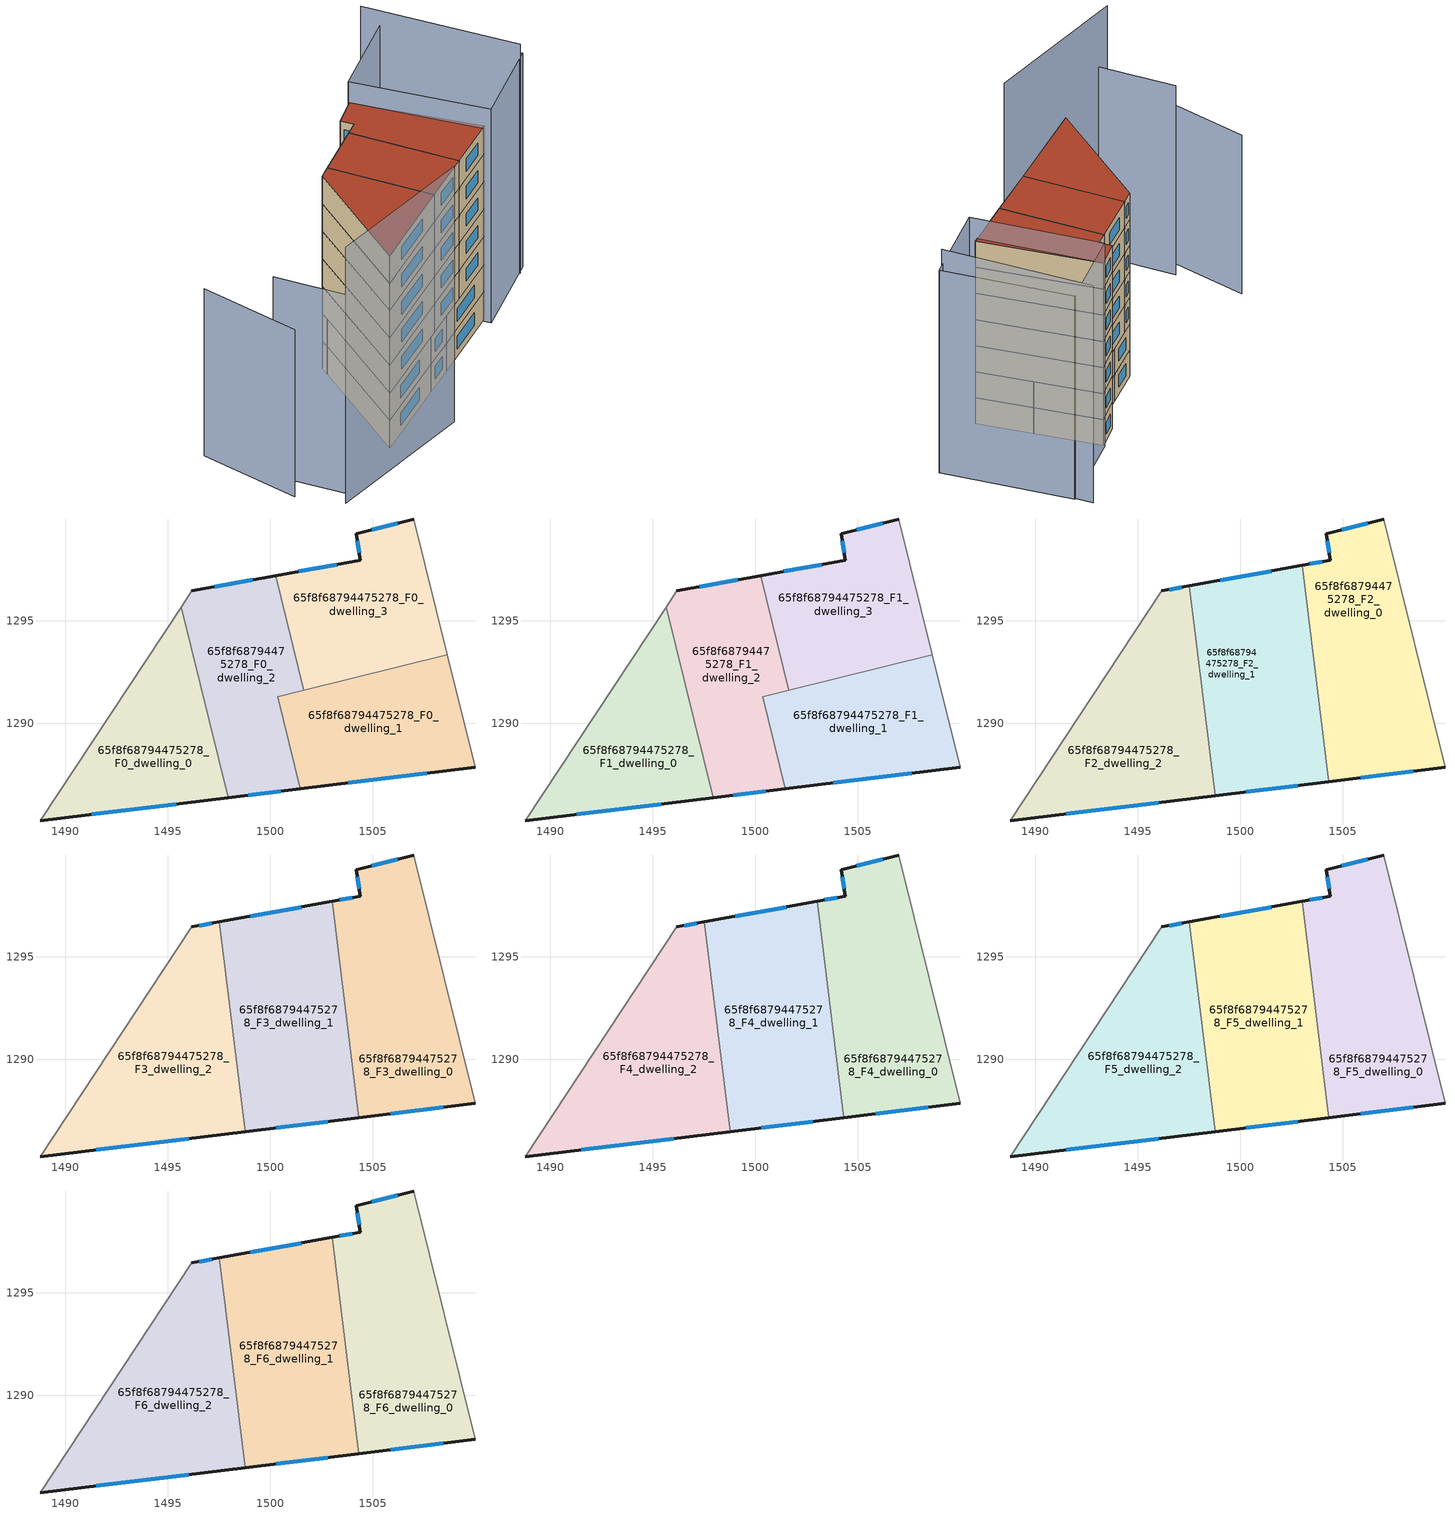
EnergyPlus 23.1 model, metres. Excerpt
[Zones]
65f8f68794475278_F0_dwelling_0
 floor ground (EU_floor_Construction): 1495.66,1295.65 1497.96,1286.37 1488.78,1285.25 z0
 wall outside (EU_wall_Construction): 1488.78,1285.25 1497.96,1286.37 z0:3
 wall to 65f8f68794475278_F0_dwelling_2 (EU_wall_Construction): 1497.96,1286.37 1495.66,1295.65 z0:3
 wall adiabatic (EU_wall_Construction): 1495.66,1295.65 1488.78,1285.25 z0:3
 window (EU_Window_Construction): 1491.3,1285.56 1495.43,1286.06 z0.83:2.17
65f8f68794475278_F0_dwelling_1
 floor ground (EU_floor_Construction): 1508.63,1293.35 1509.99,1287.84 1501.48,1286.8 1500.36,1291.3 z0
 wall outside (EU_wall_Construction): 1501.48,1286.8 1509.99,1287.84 z0:3
 wall to 65f8f68794475278_F0_dwelling_2 (EU_wall_Construction): 1501.65,1291.62 1500.36,1291.3 1501.48,1286.8 z0:3
 wall adiabatic (EU_wall_Construction): 1509.99,1287.84 1508.63,1293.35 z0:3
 wall to 65f8f68794475278_F0_dwelling_3 (EU_wall_Construction): 1508.63,1293.35 1501.65,1291.62 z0:3
 window (EU_Window_Construction): 1503.82,1287.09 1507.65,1287.56 z0.83:2.17
65f8f68794475278_F0_dwelling_2
 floor ground (EU_floor_Construction): 1500.27,1297.2 1501.65,1291.62 1500.36,1291.3 1501.48,1286.8 1497.96,1286.37 1495.66,1295.65 1496.19,1296.45 z0
 wall outside (EU_wall_Construction): 1500.27,1297.2 1496.19,1296.45 / 1497.96,1286.37 1501.48,1286.8 z0:3
 wall adiabatic (EU_wall_Construction): 1496.19,1296.45 1495.66,1295.65 z0:3
 wall to 65f8f68794475278_F0_dwelling_3 (EU_wall_Construction): 1501.65,1291.62 1500.27,1297.2 z0:3
 window (EU_Window_Construction): 1499.14,1296.99 1497.31,1296.66 / 1498.93,1286.49 1500.51,1286.68 z0.83:2.17
65f8f68794475278_F0_dwelling_3
 floor ground (EU_floor_Construction): 1507,1299.95 1508.63,1293.35 1501.65,1291.62 1500.27,1297.2 1504.39,1297.95 1504.19,1299.25 z0
 wall outside (EU_wall_Construction): 1507,1299.95 1504.19,1299.25 1504.39,1297.95 1500.27,1297.2 z0:3
 wall adiabatic (EU_wall_Construction): 1508.63,1293.35 1507,1299.95 z0:3
 window (EU_Window_Construction): 1503.26,1297.74 1501.4,1297.41 / 1504.25,1298.89 1504.34,1298.31 / 1506.22,1299.76 1504.96,1299.45 z0.83:2.17
65f8f68794475278_F1_dwelling_0
 floor to 65f8f68794475278_F0_dwelling_0 (EU_floor_Construction): 1495.66,1295.65 1497.96,1286.37 1488.78,1285.25 z3
 wall outside (EU_wall_Construction): 1488.78,1285.25 1497.96,1286.37 z3:6
 wall to 65f8f68794475278_F1_dwelling_2 (EU_wall_Construction): 1497.96,1286.37 1495.66,1295.65 z3:6
 wall adiabatic (EU_wall_Construction): 1495.66,1295.65 1488.78,1285.25 z3:6
 window (EU_Window_Construction): 1491.3,1285.56 1495.43,1286.06 z3.83:5.17
 ceiling adiabatic (EU_roof_Construction): 1497.96,1286.37 1495.66,1295.65 1488.78,1285.25 z6
65f8f68794475278_F1_dwelling_1
 floor to 65f8f68794475278_F0_dwelling_1 (EU_floor_Construction): 1508.63,1293.35 1509.99,1287.84 1501.48,1286.8 1500.36,1291.3 z3
 wall outside (EU_wall_Construction): 1501.48,1286.8 1509.99,1287.84 z3:6
 wall to 65f8f68794475278_F1_dwelling_2 (EU_wall_Construction): 1501.65,1291.62 1500.36,1291.3 1501.48,1286.8 z3:6
 wall adiabatic (EU_wall_Construction): 1509.99,1287.84 1508.63,1293.35 z3:6
 wall to 65f8f68794475278_F1_dwelling_3 (EU_wall_Construction): 1508.63,1293.35 1501.65,1291.62 z3:6
 window (EU_Window_Construction): 1503.82,1287.09 1507.65,1287.56 z3.83:5.17
65f8f68794475278_F1_dwelling_2
 floor to 65f8f68794475278_F0_dwelling_2 (EU_floor_Construction): 1500.27,1297.2 1501.65,1291.62 1500.36,1291.3 1501.48,1286.8 1497.96,1286.37 1495.66,1295.65 1496.19,1296.45 z3
 wall outside (EU_wall_Construction): 1500.27,1297.2 1496.19,1296.45 / 1497.96,1286.37 1501.48,1286.8 z3:6
 wall adiabatic (EU_wall_Construction): 1496.19,1296.45 1495.66,1295.65 z3:6
 wall to 65f8f68794475278_F1_dwelling_3 (EU_wall_Construction): 1501.65,1291.62 1500.27,1297.2 z3:6
 window (EU_Window_Construction): 1499.14,1296.99 1497.31,1296.66 / 1498.93,1286.49 1500.51,1286.68 z3.83:5.17
65f8f68794475278_F1_dwelling_3
 floor to 65f8f68794475278_F0_dwelling_3 (EU_floor_Construction): 1507,1299.95 1508.63,1293.35 1501.65,1291.62 1500.27,1297.2 1504.39,1297.95 1504.19,1299.25 z3
 wall outside (EU_wall_Construction): 1507,1299.95 1504.19,1299.25 1504.39,1297.95 1500.27,1297.2 z3:6
 wall adiabatic (EU_wall_Construction): 1508.63,1293.35 1507,1299.95 z3:6
 window (EU_Window_Construction): 1503.26,1297.74 1501.4,1297.41 / 1504.25,1298.89 1504.34,1298.31 / 1506.22,1299.76 1504.96,1299.45 z3.83:5.17
65f8f68794475278_F2_dwelling_0
 floor to 65f8f68794475278_F1_dwelling_3 (EU_floor_Construction): 1507,1299.95 1508.63,1293.35 1503.72,1292.13 1503.04,1297.7 1504.39,1297.95 1504.19,1299.25 z6
 floor to 65f8f68794475278_F1_dwelling_1 (EU_floor_Construction): 1508.63,1293.35 1509.99,1287.84 1504.33,1287.15 1503.72,1292.13 z6
 wall outside (EU_wall_Construction): 1507,1299.95 1504.19,1299.25 1504.39,1297.95 1503.04,1297.7 / 1504.33,1287.15 1509.99,1287.84 z6:9
 wall to 65f8f68794475278_F2_dwelling_1 (EU_wall_Construction): 1503.04,1297.7 1504.33,1287.15 z6:9
 wall adiabatic (EU_wall_Construction): 1509.99,1287.84 1507,1299.95 z6:9
 window (EU_Window_Construction): 1504.02,1297.88 1503.41,1297.77 / 1504.25,1298.89 1504.34,1298.31 / 1506.22,1299.76 1504.96,1299.45 / 1505.89,1287.34 1508.44,1287.65 z6.83:8.17
65f8f68794475278_F2_dwelling_1
 floor to 65f8f68794475278_F1_dwelling_2 (EU_floor_Construction): 1500.27,1297.2 1501.65,1291.62 1500.36,1291.3 1501.48,1286.8 1498.78,1286.47 1497.53,1296.7 z6
 floor to 65f8f68794475278_F1_dwelling_3 (EU_floor_Construction): 1503.04,1297.7 1503.72,1292.13 1501.65,1291.62 1500.27,1297.2 z6
 floor to 65f8f68794475278_F1_dwelling_1 (EU_floor_Construction): 1503.72,1292.13 1504.33,1287.15 1501.48,1286.8 1500.36,1291.3 z6
 wall outside (EU_wall_Construction): 1498.78,1286.47 1504.33,1287.15 / 1503.04,1297.7 1497.53,1296.7 z6:9
 wall to 65f8f68794475278_F2_dwelling_2 (EU_wall_Construction): 1497.53,1296.7 1498.78,1286.47 z6:9
 window (EU_Window_Construction): 1500.31,1286.66 1502.81,1286.96 / 1501.52,1297.43 1499.04,1296.97 z6.83:8.17
65f8f68794475278_F2_dwelling_2
 floor to 65f8f68794475278_F1_dwelling_2 (EU_floor_Construction): 1497.53,1296.7 1498.78,1286.47 1497.96,1286.37 1495.66,1295.65 1496.19,1296.45 z6
 floor adiabatic (EU_floor_Construction): 1495.66,1295.65 1497.96,1286.37 1498.78,1286.47 1488.78,1285.25 z6
 wall outside (EU_wall_Construction): 1488.78,1285.25 1498.78,1286.47 / 1497.53,1296.7 1496.19,1296.45 z6:9
 wall adiabatic (EU_wall_Construction): 1496.19,1296.45 1488.78,1285.25 z6:9
 window (EU_Window_Construction): 1491.53,1285.58 1496.03,1286.13 / 1497.16,1296.63 1496.56,1296.52 z6.83:8.17
65f8f68794475278_F3_dwelling_0
 floor to 65f8f68794475278_F2_dwelling_0 (EU_floor_Construction): 1507,1299.95 1509.99,1287.84 1504.33,1287.15 1503.04,1297.7 1504.39,1297.95 1504.19,1299.25 z9
 wall outside (EU_wall_Construction): 1507,1299.95 1504.19,1299.25 1504.39,1297.95 1503.04,1297.7 / 1504.33,1287.15 1509.99,1287.84 z9:12
 wall to 65f8f68794475278_F3_dwelling_1 (EU_wall_Construction): 1503.04,1297.7 1504.33,1287.15 z9:12
 wall adiabatic (EU_wall_Construction): 1509.99,1287.84 1507,1299.95 z9:12
 window (EU_Window_Construction): 1504.02,1297.88 1503.41,1297.77 / 1504.25,1298.89 1504.34,1298.31 / 1506.22,1299.76 1504.96,1299.45 / 1505.89,1287.34 1508.44,1287.65 z9.83:11.17
65f8f68794475278_F3_dwelling_1
 floor to 65f8f68794475278_F2_dwelling_1 (EU_floor_Construction): 1503.04,1297.7 1504.33,1287.15 1498.78,1286.47 1497.53,1296.7 z9
 wall outside (EU_wall_Construction): 1498.78,1286.47 1504.33,1287.15 / 1503.04,1297.7 1497.53,1296.7 z9:12
 wall to 65f8f68794475278_F3_dwelling_2 (EU_wall_Construction): 1497.53,1296.7 1498.78,1286.47 z9:12
 window (EU_Window_Construction): 1500.31,1286.66 1502.81,1286.96 / 1501.52,1297.43 1499.04,1296.97 z9.83:11.17
65f8f68794475278_F3_dwelling_2
 floor to 65f8f68794475278_F2_dwelling_2 (EU_floor_Construction): 1497.53,1296.7 1498.78,1286.47 1488.78,1285.25 1496.19,1296.45 z9
 wall outside (EU_wall_Construction): 1488.78,1285.25 1498.78,1286.47 / 1497.53,1296.7 1496.19,1296.45 z9:12
 wall adiabatic (EU_wall_Construction): 1496.19,1296.45 1488.78,1285.25 z9:12
 window (EU_Window_Construction): 1491.53,1285.58 1496.03,1286.13 / 1497.16,1296.63 1496.56,1296.52 z9.83:11.17
65f8f68794475278_F4_dwelling_0
 floor to 65f8f68794475278_F3_dwelling_0 (EU_floor_Construction): 1507,1299.95 1509.99,1287.84 1504.33,1287.15 1503.04,1297.7 1504.39,1297.95 1504.19,1299.25 z12
 wall outside (EU_wall_Construction): 1507,1299.95 1504.19,1299.25 1504.39,1297.95 1503.04,1297.7 / 1504.33,1287.15 1509.99,1287.84 z12:15
 wall to 65f8f68794475278_F4_dwelling_1 (EU_wall_Construction): 1503.04,1297.7 1504.33,1287.15 z12:15
 wall adiabatic (EU_wall_Construction): 1509.99,1287.84 1507,1299.95 z12:15
 window (EU_Window_Construction): 1504.02,1297.88 1503.41,1297.77 / 1504.25,1298.89 1504.34,1298.31 / 1506.22,1299.76 1504.96,1299.45 / 1505.89,1287.34 1508.44,1287.65 z12.83:14.17
65f8f68794475278_F4_dwelling_1
 floor to 65f8f68794475278_F3_dwelling_1 (EU_floor_Construction): 1503.04,1297.7 1504.33,1287.15 1498.78,1286.47 1497.53,1296.7 z12
 wall outside (EU_wall_Construction): 1498.78,1286.47 1504.33,1287.15 / 1503.04,1297.7 1497.53,1296.7 z12:15
 wall to 65f8f68794475278_F4_dwelling_2 (EU_wall_Construction): 1497.53,1296.7 1498.78,1286.47 z12:15
 window (EU_Window_Construction): 1500.31,1286.66 1502.81,1286.96 / 1501.52,1297.43 1499.04,1296.97 z12.83:14.17
65f8f68794475278_F4_dwelling_2
 floor to 65f8f68794475278_F3_dwelling_2 (EU_floor_Construction): 1497.53,1296.7 1498.78,1286.47 1488.78,1285.25 1496.19,1296.45 z12
 wall outside (EU_wall_Construction): 1488.78,1285.25 1498.78,1286.47 / 1497.53,1296.7 1496.19,1296.45 z12:15
 wall adiabatic (EU_wall_Construction): 1496.19,1296.45 1488.78,1285.25 z12:15
 window (EU_Window_Construction): 1491.53,1285.58 1496.03,1286.13 / 1497.16,1296.63 1496.56,1296.52 z12.83:14.17
65f8f68794475278_F5_dwelling_0
 floor to 65f8f68794475278_F4_dwelling_0 (EU_floor_Construction): 1507,1299.95 1509.99,1287.84 1504.33,1287.15 1503.04,1297.7 1504.39,1297.95 1504.19,1299.25 z15
 wall outside (EU_wall_Construction): 1507,1299.95 1504.19,1299.25 1504.39,1297.95 1503.04,1297.7 / 1504.33,1287.15 1509.99,1287.84 z15:18
 wall to 65f8f68794475278_F5_dwelling_1 (EU_wall_Construction): 1503.04,1297.7 1504.33,1287.15 z15:18
 wall adiabatic (EU_wall_Construction): 1509.99,1287.84 1507,1299.95 z15:18
 window (EU_Window_Construction): 1504.02,1297.88 1503.41,1297.77 / 1504.25,1298.89 1504.34,1298.31 / 1506.22,1299.76 1504.96,1299.45 / 1505.89,1287.34 1508.44,1287.65 z15.83:17.17
65f8f68794475278_F5_dwelling_1
 floor to 65f8f68794475278_F4_dwelling_1 (EU_floor_Construction): 1503.04,1297.7 1504.33,1287.15 1498.78,1286.47 1497.53,1296.7 z15
 wall outside (EU_wall_Construction): 1498.78,1286.47 1504.33,1287.15 / 1503.04,1297.7 1497.53,1296.7 z15:18
 wall to 65f8f68794475278_F5_dwelling_2 (EU_wall_Construction): 1497.53,1296.7 1498.78,1286.47 z15:18
 window (EU_Window_Construction): 1500.31,1286.66 1502.81,1286.96 / 1501.52,1297.43 1499.04,1296.97 z15.83:17.17
65f8f68794475278_F5_dwelling_2
 floor to 65f8f68794475278_F4_dwelling_2 (EU_floor_Construction): 1497.53,1296.7 1498.78,1286.47 1488.78,1285.25 1496.19,1296.45 z15
 wall outside (EU_wall_Construction): 1488.78,1285.25 1498.78,1286.47 / 1497.53,1296.7 1496.19,1296.45 z15:18
 wall adiabatic (EU_wall_Construction): 1496.19,1296.45 1488.78,1285.25 z15:18
 window (EU_Window_Construction): 1491.53,1285.58 1496.03,1286.13 / 1497.16,1296.63 1496.56,1296.52 z15.83:17.17
65f8f68794475278_F6_dwelling_0
 floor to 65f8f68794475278_F5_dwelling_0 (EU_floor_Construction): 1507,1299.95 1509.99,1287.84 1504.33,1287.15 1503.04,1297.7 1504.39,1297.95 1504.19,1299.25 z18
 wall outside (EU_wall_Construction): 1507,1299.95 1504.19,1299.25 1504.39,1297.95 1503.04,1297.7 / 1504.33,1287.15 1509.99,1287.84 z18:21
 wall to 65f8f68794475278_F6_dwelling_1 (EU_wall_Construction): 1503.04,1297.7 1504.33,1287.15 z18:21
 wall adiabatic (EU_wall_Construction): 1509.99,1287.84 1507,1299.95 z18:21
 window (EU_Window_Construction): 1504.02,1297.88 1503.41,1297.77 / 1504.25,1298.89 1504.34,1298.31 / 1506.22,1299.76 1504.96,1299.45 / 1505.89,1287.34 1508.44,1287.65 z18.83:20.17
 roof outside (EU_roof_Construction): 1509.99,1287.84 1507,1299.95 1504.19,1299.25 1504.39,1297.95 1503.04,1297.7 1504.33,1287.15 z21
65f8f68794475278_F6_dwelling_1
 floor to 65f8f68794475278_F5_dwelling_1 (EU_floor_Construction): 1503.04,1297.7 1504.33,1287.15 1498.78,1286.47 1497.53,1296.7 z18
 wall outside (EU_wall_Construction): 1498.78,1286.47 1504.33,1287.15 / 1503.04,1297.7 1497.53,1296.7 z18:21
 wall to 65f8f68794475278_F6_dwelling_2 (EU_wall_Construction): 1497.53,1296.7 1498.78,1286.47 z18:21
 window (EU_Window_Construction): 1500.31,1286.66 1502.81,1286.96 / 1501.52,1297.43 1499.04,1296.97 z18.83:20.17
 roof outside (EU_roof_Construction): 1504.33,1287.15 1503.04,1297.7 1497.53,1296.7 1498.78,1286.47 z21
65f8f68794475278_F6_dwelling_2
 floor to 65f8f68794475278_F5_dwelling_2 (EU_floor_Construction): 1497.53,1296.7 1498.78,1286.47 1488.78,1285.25 1496.19,1296.45 z18
 wall outside (EU_wall_Construction): 1488.78,1285.25 1498.78,1286.47 / 1497.53,1296.7 1496.19,1296.45 z18:21
 wall adiabatic (EU_wall_Construction): 1496.19,1296.45 1488.78,1285.25 z18:21
 window (EU_Window_Construction): 1491.53,1285.58 1496.03,1286.13 / 1497.16,1296.63 1496.56,1296.52 z18.83:20.17
 roof outside (EU_roof_Construction): 1498.78,1286.47 1497.53,1296.7 1496.19,1296.45 1488.78,1285.25 z21
shading: 1480.07,1292.07 1481.07,1284.25 z0:21.7; 1479.58,1298.87 1478.27,1288.83 z0:18.2; 1515.66,1301.87 1518.4,1288.84 / 1518.4,1288.84 1509.72,1287.02 / 1509.72,1287.02 1506.98,1300.04 / 1506.98,1300.04 1515.66,1301.87 z0:23.3; 1517.45,1288.54 1515.35,1303.66 z0:25; 1495.13,1282.32 1479.71,1284.44 z0:27.9
[Building]
EU S2 Campaign: North Axis=0; Terrain=City; Solar Distribution=FullExterior
[Site:Location]
Lyon-Bron: Latitude=45.75; Longitude=5; Time Zone=1; Elevation=198
[SizingPeriod:WeatherFileDays]
AnnualSizingPeriod: Begin Month=1; Begin Day of Month=1; End Month=12; End Day of Month=31; Day of Week for Start Day=Monday; Use Weather File Daylight Saving Period=No; Use Weather File Rain and Snow Indicators=No
[MATERIAL]
EU_InternalMass_Material: Roughness=MediumRough; Thickness=0.1; Conductivity=1; Density=1800; Specific Heat=900; Thermal Absorptance=0.9; Solar Absorptance=0.7; Visible Absorptance=0.7
[MATERIAL:NOMASS] Roughness=MediumRough; Thermal Absorptance=0.9; Solar Absorptance=0.7; Visible Absorptance=0.7
Name | Thermal Resistance
EU_wall_NoMass | 0.87146
EU_roof_NoMass | 0.842276
EU_floor_NoMass | 0.496999
[WINDOWMATERIAL:SIMPLEGLAZINGSYSTEM]
EU_Window_SimpleGlazing: UFactor=2.2525; Solar Heat Gain Coefficient=0.76; Visible Transmittance=0.76
[CONSTRUCTION]
EU_wall_Construction: EU_wall_NoMass
EU_roof_Construction: EU_roof_NoMass
EU_floor_Construction: EU_floor_NoMass
EU_Window_Construction: EU_Window_SimpleGlazing
EU_InternalMass_Construction: EU_InternalMass_Material
[ZONE] Type=1; Multiplier=1; Ceiling Height=autocalculate; Floor Area=autocalculate; Part of Total Floor Area=Yes
Name | Volume
65f8f68794475278_F0_dwelling_0; 65f8f68794475278_F1_dwelling_0 | 131.676
65f8f68794475278_F2_dwelling_0; 65f8f68794475278_F3_dwelling_0; 65f8f68794475278_F4_dwelling_0; 65f8f68794475278_F5_dwelling_0; 65f8f68794475278_F6_dwelling_0 | 175.573
65f8f68794475278_F0_dwelling_1; 65f8f68794475278_F1_dwelling_1 | 131.69
65f8f68794475278_F2_dwelling_1; 65f8f68794475278_F3_dwelling_1; 65f8f68794475278_F4_dwelling_1; 65f8f68794475278_F5_dwelling_1; 65f8f68794475278_F6_dwelling_1 | 175.592
65f8f68794475278_F0_dwelling_2; 65f8f68794475278_F1_dwelling_2 | 131.688
65f8f68794475278_F2_dwelling_2; 65f8f68794475278_F3_dwelling_2; 65f8f68794475278_F4_dwelling_2; 65f8f68794475278_F5_dwelling_2; 65f8f68794475278_F6_dwelling_2 | 175.578
65f8f68794475278_F0_dwelling_3; 65f8f68794475278_F1_dwelling_3 | 131.678
[INTERNALMASS] Construction=EU_InternalMass_Construction
Name | Zone or ZoneList | Surface Area
65f8f68794475278_F0_dwelling_0_EU_InternalMass | 65f8f68794475278_F0_dwelling_0 | 43.8887
65f8f68794475278_F0_dwelling_1_EU_InternalMass | 65f8f68794475278_F0_dwelling_1 | 43.8978
65f8f68794475278_F0_dwelling_2_EU_InternalMass | 65f8f68794475278_F0_dwelling_2 | 43.8958
65f8f68794475278_F0_dwelling_3_EU_InternalMass | 65f8f68794475278_F0_dwelling_3 | 43.8932
65f8f68794475278_F1_dwelling_0_EU_InternalMass | 65f8f68794475278_F1_dwelling_0 | 43.8887
65f8f68794475278_F1_dwelling_1_EU_InternalMass | 65f8f68794475278_F1_dwelling_1 | 43.8978
65f8f68794475278_F1_dwelling_2_EU_InternalMass | 65f8f68794475278_F1_dwelling_2 | 43.8958
65f8f68794475278_F1_dwelling_3_EU_InternalMass | 65f8f68794475278_F1_dwelling_3 | 43.8932
65f8f68794475278_F2_dwelling_0_EU_InternalMass | 65f8f68794475278_F2_dwelling_0 | 58.5238
65f8f68794475278_F2_dwelling_1_EU_InternalMass | 65f8f68794475278_F2_dwelling_1 | 58.5306
65f8f68794475278_F2_dwelling_2_EU_InternalMass | 65f8f68794475278_F2_dwelling_2 | 58.526
65f8f68794475278_F3_dwelling_0_EU_InternalMass | 65f8f68794475278_F3_dwelling_0 | 58.5238
65f8f68794475278_F3_dwelling_1_EU_InternalMass | 65f8f68794475278_F3_dwelling_1 | 58.5306
65f8f68794475278_F3_dwelling_2_EU_InternalMass | 65f8f68794475278_F3_dwelling_2 | 58.526
65f8f68794475278_F4_dwelling_0_EU_InternalMass | 65f8f68794475278_F4_dwelling_0 | 58.5238
65f8f68794475278_F4_dwelling_1_EU_InternalMass | 65f8f68794475278_F4_dwelling_1 | 58.5306
65f8f68794475278_F4_dwelling_2_EU_InternalMass | 65f8f68794475278_F4_dwelling_2 | 58.526
65f8f68794475278_F5_dwelling_0_EU_InternalMass | 65f8f68794475278_F5_dwelling_0 | 58.5238
65f8f68794475278_F5_dwelling_1_EU_InternalMass | 65f8f68794475278_F5_dwelling_1 | 58.5306
65f8f68794475278_F5_dwelling_2_EU_InternalMass | 65f8f68794475278_F5_dwelling_2 | 58.526
65f8f68794475278_F6_dwelling_0_EU_InternalMass | 65f8f68794475278_F6_dwelling_0 | 58.5238
65f8f68794475278_F6_dwelling_1_EU_InternalMass | 65f8f68794475278_F6_dwelling_1 | 58.5306
65f8f68794475278_F6_dwelling_2_EU_InternalMass | 65f8f68794475278_F6_dwelling_2 | 58.526
[OTHEREQUIPMENT] Fuel Type=Electricity; Design Level Calculation Method=Watts/Area; Power per Zone Floor Area=1; Fraction Latent=0; Fraction Radiant=0; Fraction Lost=0; Carbon Dioxide Generation Rate=0; EndUse Subcategory=EU_Step8_InternalGains
Name | Zone or ZoneList or Space or SpaceList | Schedule
EU_Step8_InternalGain_65f8f68794475278_F0_dwelling_0_f000 | 65f8f68794475278_F0_dwelling_0 | EU_Step8_GainSchedule_65f8f68794475278_F0_dwelling_0_f000
EU_Step8_InternalGain_65f8f68794475278_F0_dwelling_1_f000 | 65f8f68794475278_F0_dwelling_1 | EU_Step8_GainSchedule_65f8f68794475278_F0_dwelling_1_f000
EU_Step8_InternalGain_65f8f68794475278_F0_dwelling_2_f000 | 65f8f68794475278_F0_dwelling_2 | EU_Step8_GainSchedule_65f8f68794475278_F0_dwelling_2_f000
EU_Step8_InternalGain_65f8f68794475278_F0_dwelling_3_f000 | 65f8f68794475278_F0_dwelling_3 | EU_Step8_GainSchedule_65f8f68794475278_F0_dwelling_3_f000
EU_Step8_InternalGain_65f8f68794475278_F1_dwelling_0_f000 | 65f8f68794475278_F1_dwelling_0 | EU_Step8_GainSchedule_65f8f68794475278_F1_dwelling_0_f000
EU_Step8_InternalGain_65f8f68794475278_F1_dwelling_1_f000 | 65f8f68794475278_F1_dwelling_1 | EU_Step8_GainSchedule_65f8f68794475278_F1_dwelling_1_f000
EU_Step8_InternalGain_65f8f68794475278_F1_dwelling_2_f000 | 65f8f68794475278_F1_dwelling_2 | EU_Step8_GainSchedule_65f8f68794475278_F1_dwelling_2_f000
EU_Step8_InternalGain_65f8f68794475278_F1_dwelling_3_f000 | 65f8f68794475278_F1_dwelling_3 | EU_Step8_GainSchedule_65f8f68794475278_F1_dwelling_3_f000
EU_Step8_InternalGain_65f8f68794475278_F2_dwelling_0_f000 | 65f8f68794475278_F2_dwelling_0 | EU_Step8_GainSchedule_65f8f68794475278_F2_dwelling_0_f000
EU_Step8_InternalGain_65f8f68794475278_F2_dwelling_1_f000 | 65f8f68794475278_F2_dwelling_1 | EU_Step8_GainSchedule_65f8f68794475278_F2_dwelling_1_f000
EU_Step8_InternalGain_65f8f68794475278_F2_dwelling_2_f000 | 65f8f68794475278_F2_dwelling_2 | EU_Step8_GainSchedule_65f8f68794475278_F2_dwelling_2_f000
EU_Step8_InternalGain_65f8f68794475278_F3_dwelling_0_f000 | 65f8f68794475278_F3_dwelling_0 | EU_Step8_GainSchedule_65f8f68794475278_F3_dwelling_0_f000
EU_Step8_InternalGain_65f8f68794475278_F3_dwelling_1_f000 | 65f8f68794475278_F3_dwelling_1 | EU_Step8_GainSchedule_65f8f68794475278_F3_dwelling_1_f000
EU_Step8_InternalGain_65f8f68794475278_F3_dwelling_2_f000 | 65f8f68794475278_F3_dwelling_2 | EU_Step8_GainSchedule_65f8f68794475278_F3_dwelling_2_f000
EU_Step8_InternalGain_65f8f68794475278_F4_dwelling_0_f000 | 65f8f68794475278_F4_dwelling_0 | EU_Step8_GainSchedule_65f8f68794475278_F4_dwelling_0_f000
EU_Step8_InternalGain_65f8f68794475278_F4_dwelling_1_f000 | 65f8f68794475278_F4_dwelling_1 | EU_Step8_GainSchedule_65f8f68794475278_F4_dwelling_1_f000
EU_Step8_InternalGain_65f8f68794475278_F4_dwelling_2_f000 | 65f8f68794475278_F4_dwelling_2 | EU_Step8_GainSchedule_65f8f68794475278_F4_dwelling_2_f000
EU_Step8_InternalGain_65f8f68794475278_F5_dwelling_0_f000 | 65f8f68794475278_F5_dwelling_0 | EU_Step8_GainSchedule_65f8f68794475278_F5_dwelling_0_f000
EU_Step8_InternalGain_65f8f68794475278_F5_dwelling_1_f000 | 65f8f68794475278_F5_dwelling_1 | EU_Step8_GainSchedule_65f8f68794475278_F5_dwelling_1_f000
EU_Step8_InternalGain_65f8f68794475278_F5_dwelling_2_f000 | 65f8f68794475278_F5_dwelling_2 | EU_Step8_GainSchedule_65f8f68794475278_F5_dwelling_2_f000
EU_Step8_InternalGain_65f8f68794475278_F6_dwelling_0_f000 | 65f8f68794475278_F6_dwelling_0 | EU_Step8_GainSchedule_65f8f68794475278_F6_dwelling_0_f000
EU_Step8_InternalGain_65f8f68794475278_F6_dwelling_1_f000 | 65f8f68794475278_F6_dwelling_1 | EU_Step8_GainSchedule_65f8f68794475278_F6_dwelling_1_f000
EU_Step8_InternalGain_65f8f68794475278_F6_dwelling_2_f000 | 65f8f68794475278_F6_dwelling_2 | EU_Step8_GainSchedule_65f8f68794475278_F6_dwelling_2_f000
[ZONEVENTILATION:DESIGNFLOWRATE] Schedule=EU_AlwaysOn; Design Flow Rate Calculation Method=AirChanges/Hour; Air Changes per Hour=0.425; Ventilation Type=Natural; Fan Pressure Rise=0; Fan Total Efficiency=1; Constant Term Coefficient=1; Temperature Term Coefficient=0; Velocity Term Coefficient=0; Velocity Squared Term Coefficient=0; Minimum Indoor Temperature=-100; Maximum Indoor Temperature=100; Delta Temperature=-100; Minimum Outdoor Temperature=-100; Maximum Outdoor Temperature=100; Maximum Wind Speed=40
Name | Zone or ZoneList or Space or SpaceList
EU_ConstantAir_65f8f68794475278_F0_dwelling_0 | 65f8f68794475278_F0_dwelling_0
EU_ConstantAir_65f8f68794475278_F0_dwelling_1 | 65f8f68794475278_F0_dwelling_1
EU_ConstantAir_65f8f68794475278_F0_dwelling_2 | 65f8f68794475278_F0_dwelling_2
EU_ConstantAir_65f8f68794475278_F0_dwelling_3 | 65f8f68794475278_F0_dwelling_3
EU_ConstantAir_65f8f68794475278_F1_dwelling_0 | 65f8f68794475278_F1_dwelling_0
EU_ConstantAir_65f8f68794475278_F1_dwelling_1 | 65f8f68794475278_F1_dwelling_1
EU_ConstantAir_65f8f68794475278_F1_dwelling_2 | 65f8f68794475278_F1_dwelling_2
EU_ConstantAir_65f8f68794475278_F1_dwelling_3 | 65f8f68794475278_F1_dwelling_3
EU_ConstantAir_65f8f68794475278_F2_dwelling_0 | 65f8f68794475278_F2_dwelling_0
EU_ConstantAir_65f8f68794475278_F2_dwelling_1 | 65f8f68794475278_F2_dwelling_1
EU_ConstantAir_65f8f68794475278_F2_dwelling_2 | 65f8f68794475278_F2_dwelling_2
EU_ConstantAir_65f8f68794475278_F3_dwelling_0 | 65f8f68794475278_F3_dwelling_0
EU_ConstantAir_65f8f68794475278_F3_dwelling_1 | 65f8f68794475278_F3_dwelling_1
EU_ConstantAir_65f8f68794475278_F3_dwelling_2 | 65f8f68794475278_F3_dwelling_2
EU_ConstantAir_65f8f68794475278_F4_dwelling_0 | 65f8f68794475278_F4_dwelling_0
EU_ConstantAir_65f8f68794475278_F4_dwelling_1 | 65f8f68794475278_F4_dwelling_1
EU_ConstantAir_65f8f68794475278_F4_dwelling_2 | 65f8f68794475278_F4_dwelling_2
EU_ConstantAir_65f8f68794475278_F5_dwelling_0 | 65f8f68794475278_F5_dwelling_0
EU_ConstantAir_65f8f68794475278_F5_dwelling_1 | 65f8f68794475278_F5_dwelling_1
EU_ConstantAir_65f8f68794475278_F5_dwelling_2 | 65f8f68794475278_F5_dwelling_2
EU_ConstantAir_65f8f68794475278_F6_dwelling_0 | 65f8f68794475278_F6_dwelling_0
EU_ConstantAir_65f8f68794475278_F6_dwelling_1 | 65f8f68794475278_F6_dwelling_1
EU_ConstantAir_65f8f68794475278_F6_dwelling_2 | 65f8f68794475278_F6_dwelling_2
[HVACTEMPLATE:THERMOSTAT] Constant Heating Setpoint=20; Constant Cooling Setpoint=50
EU_HeatOnly_65f8f68794475278_F0_dwelling_0; EU_HeatOnly_65f8f68794475278_F0_dwelling_1; EU_HeatOnly_65f8f68794475278_F0_dwelling_2; EU_HeatOnly_65f8f68794475278_F0_dwelling_3; EU_HeatOnly_65f8f68794475278_F1_dwelling_0; EU_HeatOnly_65f8f68794475278_F1_dwelling_1; EU_HeatOnly_65f8f68794475278_F1_dwelling_2; EU_HeatOnly_65f8f68794475278_F1_dwelling_3; EU_HeatOnly_65f8f68794475278_F2_dwelling_0; EU_HeatOnly_65f8f68794475278_F2_dwelling_1; EU_HeatOnly_65f8f68794475278_F2_dwelling_2; EU_HeatOnly_65f8f68794475278_F3_dwelling_0; EU_HeatOnly_65f8f68794475278_F3_dwelling_1; EU_HeatOnly_65f8f68794475278_F3_dwelling_2; EU_HeatOnly_65f8f68794475278_F4_dwelling_0; EU_HeatOnly_65f8f68794475278_F4_dwelling_1; EU_HeatOnly_65f8f68794475278_F4_dwelling_2; EU_HeatOnly_65f8f68794475278_F5_dwelling_0; EU_HeatOnly_65f8f68794475278_F5_dwelling_1; EU_HeatOnly_65f8f68794475278_F5_dwelling_2; EU_HeatOnly_65f8f68794475278_F6_dwelling_0; EU_HeatOnly_65f8f68794475278_F6_dwelling_1; EU_HeatOnly_65f8f68794475278_F6_dwelling_2
[HVACTEMPLATE:ZONE:IDEALLOADSAIRSYSTEM] System Availability Schedule=EU_AlwaysOn; Maximum Heating Supply Air Temperature=50; Minimum Cooling Supply Air Temperature=13; Maximum Heating Supply Air Humidity Ratio=0.0156; Minimum Cooling Supply Air Humidity Ratio=0.0077; Heating Limit=NoLimit; Cooling Limit=NoLimit; Heating Availability Schedule=EU_AlwaysOn; Cooling Availability Schedule=EU_CoolingOff; Dehumidification Control Type=ConstantSensibleHeatRatio; Cooling Sensible Heat Ratio=0.7; Dehumidification Setpoint=60; Humidification Control Type=None; Humidification Setpoint=30; Outdoor Air Method=None; Outdoor Air Flow Rate per Person=0.00944; Outdoor Air Flow Rate per Zone Floor Area=0; Outdoor Air Flow Rate per Zone=0; Demand Controlled Ventilation Type=None; Outdoor Air Economizer Type=NoEconomizer; Heat Recovery Type=None; Sensible Heat Recovery Effectiveness=0.7; Latent Heat Recovery Effectiveness=0.65
Name | Template Thermostat
65f8f68794475278_F0_dwelling_0 | EU_HeatOnly_65f8f68794475278_F0_dwelling_0
65f8f68794475278_F0_dwelling_1 | EU_HeatOnly_65f8f68794475278_F0_dwelling_1
65f8f68794475278_F0_dwelling_2 | EU_HeatOnly_65f8f68794475278_F0_dwelling_2
65f8f68794475278_F0_dwelling_3 | EU_HeatOnly_65f8f68794475278_F0_dwelling_3
65f8f68794475278_F1_dwelling_0 | EU_HeatOnly_65f8f68794475278_F1_dwelling_0
65f8f68794475278_F1_dwelling_1 | EU_HeatOnly_65f8f68794475278_F1_dwelling_1
65f8f68794475278_F1_dwelling_2 | EU_HeatOnly_65f8f68794475278_F1_dwelling_2
65f8f68794475278_F1_dwelling_3 | EU_HeatOnly_65f8f68794475278_F1_dwelling_3
65f8f68794475278_F2_dwelling_0 | EU_HeatOnly_65f8f68794475278_F2_dwelling_0
65f8f68794475278_F2_dwelling_1 | EU_HeatOnly_65f8f68794475278_F2_dwelling_1
65f8f68794475278_F2_dwelling_2 | EU_HeatOnly_65f8f68794475278_F2_dwelling_2
65f8f68794475278_F3_dwelling_0 | EU_HeatOnly_65f8f68794475278_F3_dwelling_0
65f8f68794475278_F3_dwelling_1 | EU_HeatOnly_65f8f68794475278_F3_dwelling_1
65f8f68794475278_F3_dwelling_2 | EU_HeatOnly_65f8f68794475278_F3_dwelling_2
65f8f68794475278_F4_dwelling_0 | EU_HeatOnly_65f8f68794475278_F4_dwelling_0
65f8f68794475278_F4_dwelling_1 | EU_HeatOnly_65f8f68794475278_F4_dwelling_1
65f8f68794475278_F4_dwelling_2 | EU_HeatOnly_65f8f68794475278_F4_dwelling_2
65f8f68794475278_F5_dwelling_0 | EU_HeatOnly_65f8f68794475278_F5_dwelling_0
65f8f68794475278_F5_dwelling_1 | EU_HeatOnly_65f8f68794475278_F5_dwelling_1
65f8f68794475278_F5_dwelling_2 | EU_HeatOnly_65f8f68794475278_F5_dwelling_2
65f8f68794475278_F6_dwelling_0 | EU_HeatOnly_65f8f68794475278_F6_dwelling_0
65f8f68794475278_F6_dwelling_1 | EU_HeatOnly_65f8f68794475278_F6_dwelling_1
65f8f68794475278_F6_dwelling_2 | EU_HeatOnly_65f8f68794475278_F6_dwelling_2
[SIZING:ZONE] Zone Cooling Design Supply Air Temperature Input Method=SupplyAirTemperature; Zone Cooling Design Supply Air Temperature=13; Zone Heating Design Supply Air Temperature Input Method=SupplyAirTemperature; Zone Heating Design Supply Air Temperature=50; Zone Cooling Design Supply Air Humidity Ratio=0.008; Zone Heating Design Supply Air Humidity Ratio=0.008; Cooling Design Air Flow Method=DesignDay; Cooling Design Air Flow Rate=0; Cooling Minimum Air Flow per Zone Floor Area=0.000762; Cooling Minimum Air Flow=0; Cooling Minimum Air Flow Fraction=0.2; Heating Design Air Flow Method=DesignDay; Heating Design Air Flow Rate=0; Heating Maximum Air Flow per Zone Floor Area=0.002032; Heating Maximum Air Flow=0.141576; Heating Maximum Air Flow Fraction=0.3; Account for Dedicated Outdoor Air System=No; Dedicated Outdoor Air System Control Strategy=NeutralSupplyAir; Dedicated Outdoor Air Low Setpoint Temperature for Design=autosize; Dedicated Outdoor Air High Setpoint Temperature for Design=autosize; Zone Load Sizing Method=Sensible Load Only No Latent Load; Zone Latent Cooling Design Supply Air Humidity Ratio Input Method=HumidityRatioDifference; Zone Cooling Design Supply Air Humidity Ratio Difference=0.005; Zone Latent Heating Design Supply Air Humidity Ratio Input Method=HumidityRatioDifference; Zone Humidification Design Supply Air Humidity Ratio Difference=0.005
65f8f68794475278_F0_dwelling_0; 65f8f68794475278_F0_dwelling_1; 65f8f68794475278_F0_dwelling_2; 65f8f68794475278_F0_dwelling_3; 65f8f68794475278_F1_dwelling_0; 65f8f68794475278_F1_dwelling_1; 65f8f68794475278_F1_dwelling_2; 65f8f68794475278_F1_dwelling_3; 65f8f68794475278_F2_dwelling_0; 65f8f68794475278_F2_dwelling_1; 65f8f68794475278_F2_dwelling_2; 65f8f68794475278_F3_dwelling_0; 65f8f68794475278_F3_dwelling_1; 65f8f68794475278_F3_dwelling_2; 65f8f68794475278_F4_dwelling_0; 65f8f68794475278_F4_dwelling_1; 65f8f68794475278_F4_dwelling_2; 65f8f68794475278_F5_dwelling_0; 65f8f68794475278_F5_dwelling_1; 65f8f68794475278_F5_dwelling_2; 65f8f68794475278_F6_dwelling_0; 65f8f68794475278_F6_dwelling_1; 65f8f68794475278_F6_dwelling_2
[SCHEDULE:CONSTANT]
Name | Hourly Value
EU_AlwaysOn | 1
EU_CoolingOff | 0
[SCHEDULE:FILE] Column Number=1; Rows to Skip at Top=0; Number of Hours of Data=8760; Column Separator=Comma; Interpolate to Timestep=No; Minutes per Item=60; Adjust Schedule for Daylight Savings=Yes
Name | File
EU_Step8_GainSchedule_65f8f68794475278_F0_dwelling_0_f000 | ../../schedules/65f8f68794475278/65f8f68794475278_F0_dwelling_0_f000_gain.csv
EU_Step8_GainSchedule_65f8f68794475278_F0_dwelling_1_f000 | ../../schedules/65f8f68794475278/65f8f68794475278_F0_dwelling_1_f000_gain.csv
EU_Step8_GainSchedule_65f8f68794475278_F0_dwelling_2_f000 | ../../schedules/65f8f68794475278/65f8f68794475278_F0_dwelling_2_f000_gain.csv
EU_Step8_GainSchedule_65f8f68794475278_F0_dwelling_3_f000 | ../../schedules/65f8f68794475278/65f8f68794475278_F0_dwelling_3_f000_gain.csv
EU_Step8_GainSchedule_65f8f68794475278_F1_dwelling_0_f000 | ../../schedules/65f8f68794475278/65f8f68794475278_F1_dwelling_0_f000_gain.csv
EU_Step8_GainSchedule_65f8f68794475278_F1_dwelling_1_f000 | ../../schedules/65f8f68794475278/65f8f68794475278_F1_dwelling_1_f000_gain.csv
EU_Step8_GainSchedule_65f8f68794475278_F1_dwelling_2_f000 | ../../schedules/65f8f68794475278/65f8f68794475278_F1_dwelling_2_f000_gain.csv
EU_Step8_GainSchedule_65f8f68794475278_F1_dwelling_3_f000 | ../../schedules/65f8f68794475278/65f8f68794475278_F1_dwelling_3_f000_gain.csv
EU_Step8_GainSchedule_65f8f68794475278_F2_dwelling_0_f000 | ../../schedules/65f8f68794475278/65f8f68794475278_F2_dwelling_0_f000_gain.csv
EU_Step8_GainSchedule_65f8f68794475278_F2_dwelling_1_f000 | ../../schedules/65f8f68794475278/65f8f68794475278_F2_dwelling_1_f000_gain.csv
EU_Step8_GainSchedule_65f8f68794475278_F2_dwelling_2_f000 | ../../schedules/65f8f68794475278/65f8f68794475278_F2_dwelling_2_f000_gain.csv
EU_Step8_GainSchedule_65f8f68794475278_F3_dwelling_0_f000 | ../../schedules/65f8f68794475278/65f8f68794475278_F3_dwelling_0_f000_gain.csv
EU_Step8_GainSchedule_65f8f68794475278_F3_dwelling_1_f000 | ../../schedules/65f8f68794475278/65f8f68794475278_F3_dwelling_1_f000_gain.csv
EU_Step8_GainSchedule_65f8f68794475278_F3_dwelling_2_f000 | ../../schedules/65f8f68794475278/65f8f68794475278_F3_dwelling_2_f000_gain.csv
EU_Step8_GainSchedule_65f8f68794475278_F4_dwelling_0_f000 | ../../schedules/65f8f68794475278/65f8f68794475278_F4_dwelling_0_f000_gain.csv
EU_Step8_GainSchedule_65f8f68794475278_F4_dwelling_1_f000 | ../../schedules/65f8f68794475278/65f8f68794475278_F4_dwelling_1_f000_gain.csv
EU_Step8_GainSchedule_65f8f68794475278_F4_dwelling_2_f000 | ../../schedules/65f8f68794475278/65f8f68794475278_F4_dwelling_2_f000_gain.csv
EU_Step8_GainSchedule_65f8f68794475278_F5_dwelling_0_f000 | ../../schedules/65f8f68794475278/65f8f68794475278_F5_dwelling_0_f000_gain.csv
EU_Step8_GainSchedule_65f8f68794475278_F5_dwelling_1_f000 | ../../schedules/65f8f68794475278/65f8f68794475278_F5_dwelling_1_f000_gain.csv
EU_Step8_GainSchedule_65f8f68794475278_F5_dwelling_2_f000 | ../../schedules/65f8f68794475278/65f8f68794475278_F5_dwelling_2_f000_gain.csv
EU_Step8_GainSchedule_65f8f68794475278_F6_dwelling_0_f000 | ../../schedules/65f8f68794475278/65f8f68794475278_F6_dwelling_0_f000_gain.csv
EU_Step8_GainSchedule_65f8f68794475278_F6_dwelling_1_f000 | ../../schedules/65f8f68794475278/65f8f68794475278_F6_dwelling_1_f000_gain.csv
EU_Step8_GainSchedule_65f8f68794475278_F6_dwelling_2_f000 | ../../schedules/65f8f68794475278/65f8f68794475278_F6_dwelling_2_f000_gain.csv
